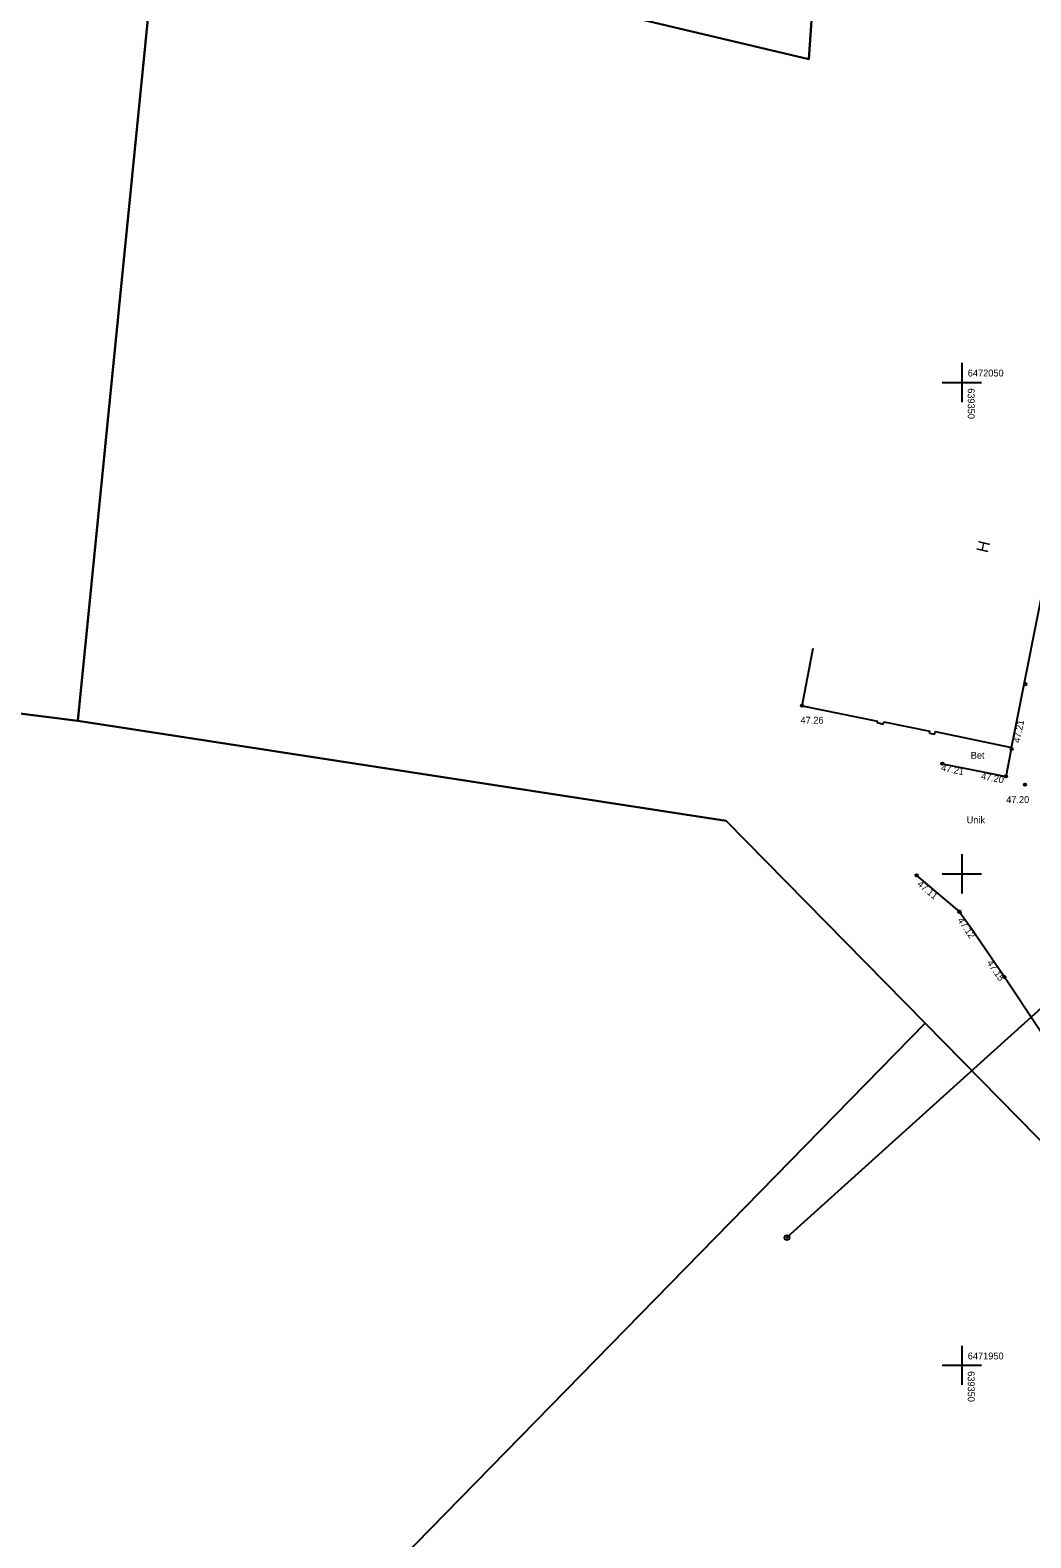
# Model space of a CAD drawing. Extents: x 638557 to 639813, y 6471274 to 6472682.
# Drawn here: x 639255.2 to 639357, y 6471932.4 to 6472085.8 of the extents above; entities that cross this region are included whole.
import ezdxf

# ---------------------------------------------------------------- set-up
doc = ezdxf.new("R2010")
doc.units = 0
for name, color, linetype in [('HOONE', 7, 'Continuous'), ('KORGUS-EH2000', 7, 'Continuous'), ('KPOHULIIN', 7, 'Continuous'), ('PIIR', 7, 'Continuous'), ('POST', 7, 'Continuous'), ('TEE', 7, 'Continuous'), ('VORK', 7, 'Continuous')]:
    doc.layers.add(name, color=color, linetype=linetype)

msp = doc.modelspace()

# ---------------------------------------------------------------- linework, layer by layer
at = {"layer": 'HOONE'}
for p, q in [((639355.42, 6472014.69), (639358.7, 6472031.23)), ((639333.74, 6472017.1), (639334.88, 6472022.97)), ((639355.06, 6472012.87), (639355.42, 6472014.69))]:
    msp.add_line(p, q, dxfattribs=at)
for points in [[(639333.74, 6472017.1), (639341.43, 6472015.54)], [(639341.39, 6472015.39), (639341.43, 6472015.54)], [(639341.39, 6472015.39), (639342.01, 6472015.24)], [(639342.01, 6472015.24), (639342.07, 6472015.45)], [(639342.07, 6472015.45), (639346.73, 6472014.52)], [(639346.69, 6472014.32), (639346.73, 6472014.52)], [(639346.69, 6472014.32), (639347.24, 6472014.22)], [(639347.24, 6472014.22), (639347.29, 6472014.47)], [(639347.29, 6472014.47), (639355.06, 6472012.87)]]:
    msp.add_lwpolyline(points, dxfattribs=at)
at = {"layer": 'KORGUS-EH2000'}
for centre in [(639356.45, 6472019.3), (639333.74, 6472017.1), (639355.06, 6472012.71), (639348.02, 6472011.2), (639354.5, 6472009.92), (639356.42, 6472009.08), (639345.39, 6471999.84), (639349.76, 6471996.13), (639354.33, 6471989.51)]:
    msp.add_circle(centre, 0.125, dxfattribs=at)
at = {"layer": 'KPOHULIIN'}
msp.add_line((639382.45, 6472008.37), (639332.2, 6471962.99), dxfattribs=at)
at = {"layer": 'PIIR'}
for points in [[(639362.84, 6472495.02), (639334.44, 6472082.89), (639268.32, 6472098.56), (639260.04, 6472015.57), (638845.39, 6472067.89), (638842.19, 6472096.56), (638841.81, 6472098.13), (638756.16, 6472266.04), (638685.73, 6472405.99), (638609.78, 6472555.61), (638583.17, 6472602.79), (638576.23, 6472615.1), (638556.76, 6472648), (638562.88, 6472651.48), (639398.12, 6472681.61), (639401.63, 6472558.74), (639401.89, 6472550.18), (639404.43, 6472539.21), (639407.96, 6472532.64), (639414.74, 6472525.64), (639423.57, 6472519.66), (639432.23, 6472512.59)], [(639366.45, 6471833.35), (639280.78, 6471879.66), (639283.77, 6471920.93), (639346.25, 6471984.8), (639399.29, 6471930.87)]]:
    msp.add_lwpolyline(points, close=True, dxfattribs=at)
for points in [[(639514.89, 6472340.84), (639514.47, 6472224.99), (639514.09, 6472191.15), (639511.51, 6472163.91), (639507.96, 6472143.06), (639494.39, 6472080.33), (639490.57, 6472064.89), (639473.4, 6472004.02), (639463.59, 6471966.89), (639456.53, 6471938.81), (639451.92, 6471924.13), (639447.44, 6471915.81), (639442.32, 6471912.83), (639435.92, 6471912.82), (639431.63, 6471914.83), (639414.73, 6471929.59), (639399.29, 6471930.87), (639346.25, 6471984.8), (639326.01, 6472005.39), (639260.04, 6472015.57), (639268.32, 6472098.56), (639334.44, 6472082.89), (639362.84, 6472495.02)], [(638845.39, 6472067.89), (639260.04, 6472015.57), (639326.01, 6472005.39), (639346.25, 6471984.8), (639283.77, 6471920.93), (639282.01, 6471923.03), (639251.66, 6471895.28), (639236.57, 6471884.24), (639206.72, 6471871.17), (639149.5, 6471848.04), (639059.65, 6471812.74), (639049.72, 6471809.55), (639050.13, 6471806.92), (639050.29, 6471799.48), (639034.98, 6471799.01)]]:
    msp.add_lwpolyline(points, dxfattribs=at)
at = {"layer": 'POST'}
for radius in [0.25, 0.0234]:
    msp.add_circle((639332.2, 6471962.99), radius, dxfattribs=at)
at = {"layer": 'TEE'}
for points in [[(639348.02, 6472011.2), (639352.12, 6472010.39), (639354.5, 6472009.92), (639355.06, 6472012.71), (639355.06, 6472012.87)], [(639345.39, 6471999.84), (639349.76, 6471996.13), (639350.99, 6471994.45), (639354.33, 6471989.51), (639357.83, 6471984.28), (639361.48, 6471978.89), (639361.64, 6471978.74)]]:
    msp.add_lwpolyline(points, dxfattribs=at)
at = {"layer": 'VORK'}
for p, q in [((639350, 6472052), (639350, 6472048)), ((639348, 6472050), (639352, 6472050)), ((639350, 6472002), (639350, 6471998)), ((639348, 6472000), (639352, 6472000)), ((639350, 6471952), (639350, 6471948)), ((639348, 6471950), (639352, 6471950))]:
    msp.add_line(p, q, dxfattribs=at)

# ---------------------------------------------------------------- texts
at = {"layer": 'HOONE'}
msp.add_text('H', height=1.2, rotation=76.8057, dxfattribs=at).set_placement((639352.62, 6472032.59))
at = {"layer": 'KORGUS-EH2000'}
for s, p in [('47.26', (639333.58, 6472015.28)), ('47.20', (639354.51, 6472007.2))]:
    msp.add_text(s, height=0.7, dxfattribs=at).set_placement(p)
for s, rotation, p in [('47.21', 78.6703, (639355.88, 6472013.28)), ('47.21', 348.8959, (639347.84, 6472010.49)), ('47.20', 348.8959, (639351.9, 6472009.64)), ('47.11', 319.7279, (639345.4, 6471998.86)), ('47.12', 303.9196, (639349.52, 6471995.28)), ('47.15', 303.9196, (639352.51, 6471990.95))]:
    msp.add_text(s, height=0.7, rotation=rotation, dxfattribs=at).set_placement(p)
at = {"layer": 'TEE'}
for s, p in [('Bet', (639350.9, 6472011.71)), ('Unik', (639350.48, 6472005.14))]:
    msp.add_text(s, height=0.7, dxfattribs=at).set_placement(p)
at = {"layer": 'VORK'}
for s, p in [('6472050', (639350.6, 6472050.6)), ('6471950', (639350.6, 6471950.6))]:
    msp.add_text(s, height=0.7, dxfattribs=at).set_placement(p)
for p in [(639350.6, 6472049.4), (639350.6, 6471949.4)]:
    msp.add_text('639350', height=0.7, rotation=270, dxfattribs=at).set_placement(p)

doc.saveas('drawing.dxf')
